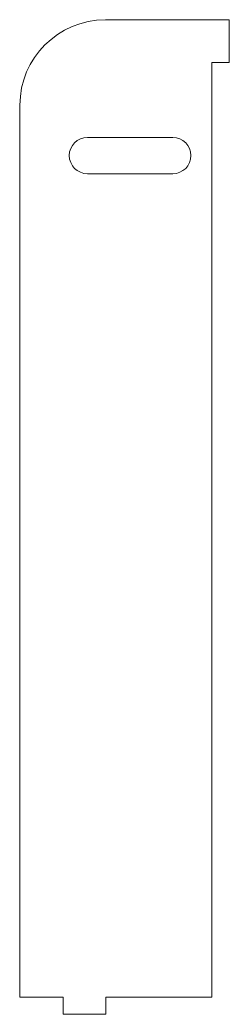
# Model space of a CAD drawing. Header units: millimetres. Extents: x 0 to 49, y -182 to 51.
import ezdxf

# ---------------------------------------------------------------- set-up
doc = ezdxf.new("R2010")
doc.units = ezdxf.units.MM
doc.layers.add('1', color=7, linetype='Continuous', true_color=0xffffff)

msp = doc.modelspace()

# ---------------------------------------------------------------- linework, layer by layer
at = {"layer": '1', "color": 163, "linetype": 'Continuous', "lineweight": 18}
for p, q in [((20, 51.356417), (48.973396, 51.356417)), ((48.973396, 51.356417), (48.973396, 41.356417)), ((48.973396, 41.356417), (44.973396, 41.356417)), ((44.973396, -177.827144), (44.973396, 41.356417)), ((0, -177.827144), (0, 31.356417)), ((0, -177.827144), (10.15, -177.827144)), ((10.15, -181.827144), (10.15, -177.827144)), ((20.15, -177.827144), (20.15, -181.827144)), ((20.15, -177.827144), (44.973396, -177.827144)), ((20.15, -181.827144), (10.15, -181.827144))]:
    msp.add_line(p, q, dxfattribs=at)
at = {"layer": '1', "color": 150, "linetype": 'Continuous', "lineweight": 18}
for p, q in [((15.804097, 23.77896), (35.804097, 23.77896)), ((35.804097, 15.27896), (15.804097, 15.27896))]:
    msp.add_line(p, q, dxfattribs=at)
at = {"layer": '1', "color": 163, "linetype": 'Continuous', "lineweight": 18}
msp.add_arc((20, 31.356417), 20, 90, 180, dxfattribs=at)
at = {"layer": '1', "color": 150, "linetype": 'Continuous', "lineweight": 18}
for centre, start, end in [((15.804097, 19.52896), 90, 270), ((35.804097, 19.52896), 270, 90)]:
    msp.add_arc(centre, 4.25, start, end, dxfattribs=at)

doc.saveas('drawing.dxf')
